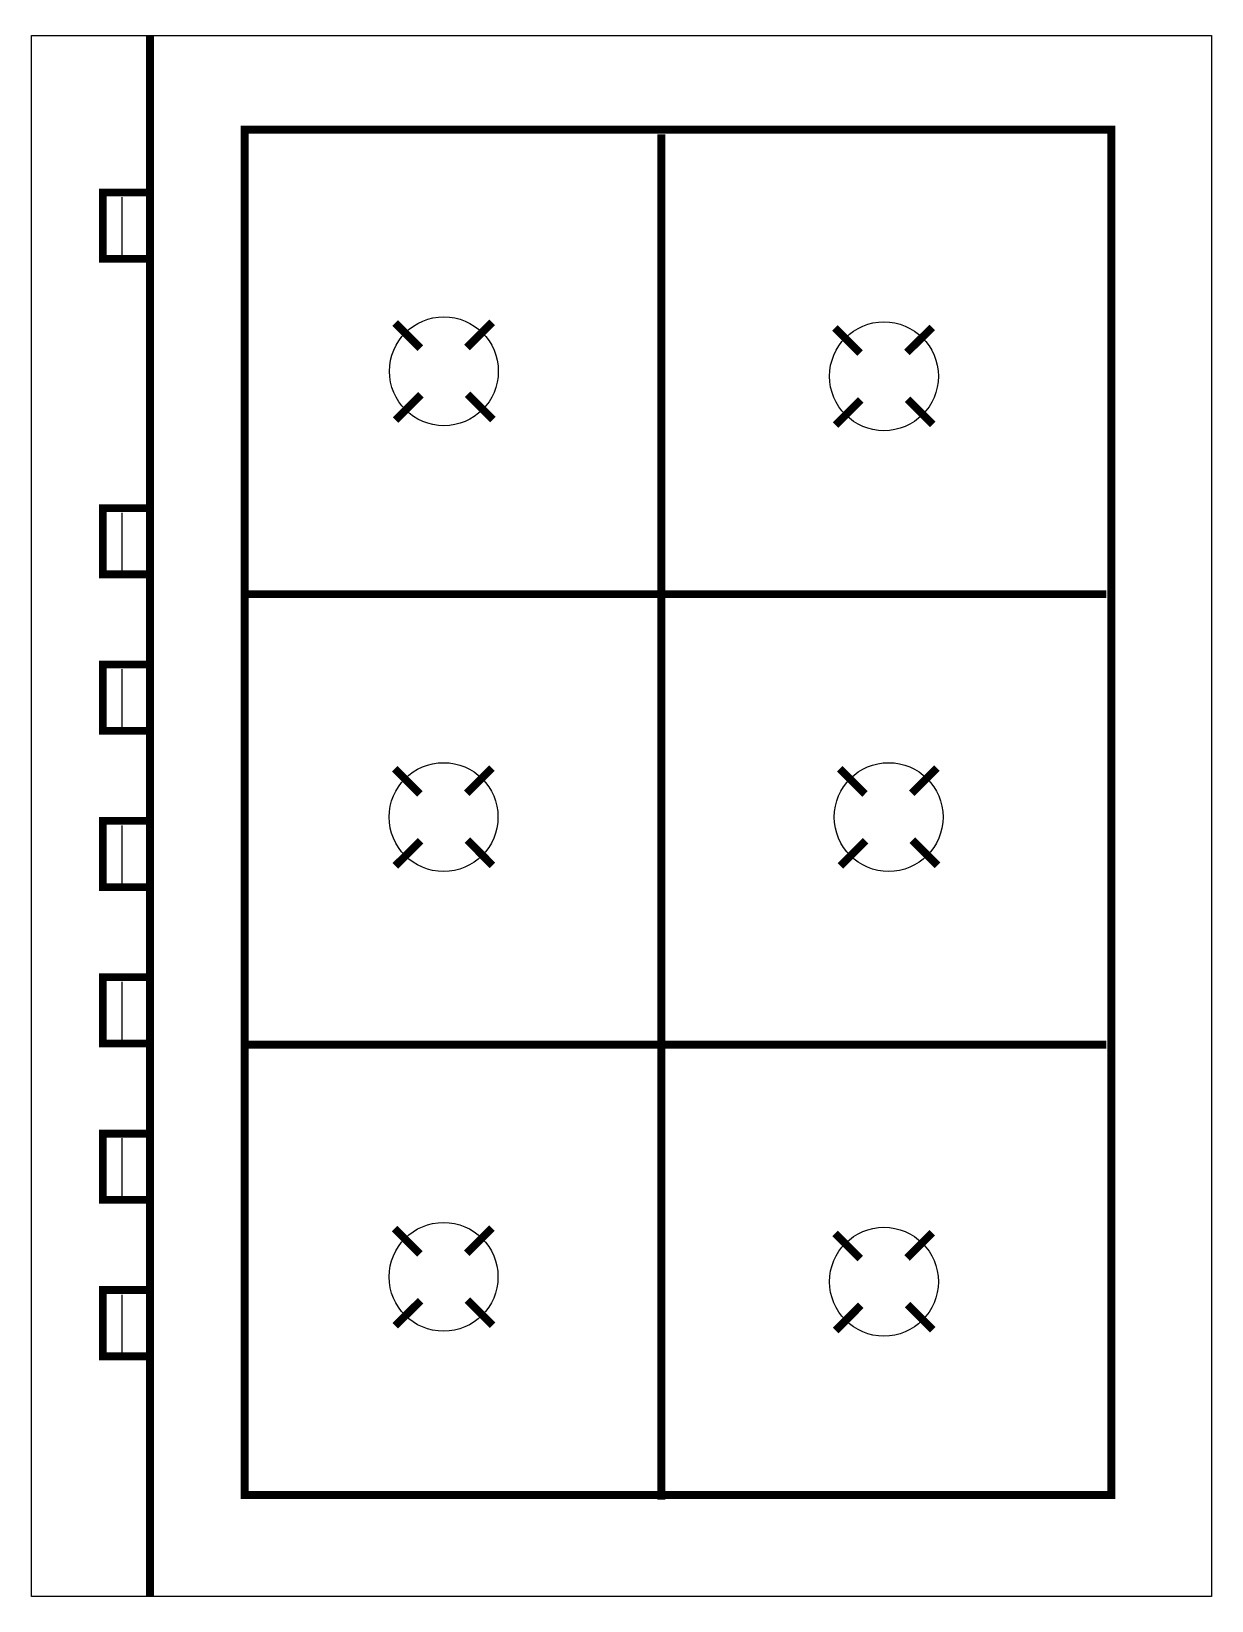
# Model space of a CAD drawing. Header units: metres. Extents: x -0.75 to 0, y -0.5 to 0.5.
import ezdxf

# ---------------------------------------------------------------- set-up
doc = ezdxf.new("R2010")
doc.units = ezdxf.units.M

msp = doc.modelspace()

# ---------------------------------------------------------------- linework, layer by layer
at = {"const_width": 0.005}
for points in [[(-0.6791, -0.4992), (-0.6791, 0.4992)], [(-0.352, 0.4358), (-0.352, -0.4372)], [(-0.6791, 0.3987), (-0.7093, 0.3987), (-0.7093, 0.3563), (-0.6791, 0.3563)], [(-0.5062, 0.2992), (-0.5223, 0.3153)], [(-0.4763, 0.2996), (-0.4602, 0.3157)], [(-0.2248, 0.296), (-0.2409, 0.3121)], [(-0.1949, 0.2964), (-0.1787, 0.3125)], [(-0.5058, 0.2693), (-0.522, 0.2532)], [(-0.4759, 0.2697), (-0.4598, 0.2535)], [(-0.2244, 0.2661), (-0.2405, 0.25)], [(-0.1945, 0.2665), (-0.1784, 0.2504)], [(-0.6791, 0.1969), (-0.7093, 0.1969), (-0.7093, 0.1545), (-0.6791, 0.1545)], [(-0.6185, 0.1418), (-0.0673, 0.1418)], [(-0.6791, 0.0969), (-0.7093, 0.0969), (-0.7093, 0.0545), (-0.6791, 0.0545)], [(-0.5064, 0.0141), (-0.5226, 0.0302)], [(-0.4765, 0.0145), (-0.4604, 0.0306)], [(-0.2217, 0.0141), (-0.2379, 0.0302)], [(-0.1918, 0.0145), (-0.1757, 0.0306)], [(-0.6791, -0.0031), (-0.7093, -0.0031), (-0.7093, -0.0455), (-0.6791, -0.0455)], [(-0.506, -0.0158), (-0.5222, -0.0319)], [(-0.4761, -0.0154), (-0.46, -0.0316)], [(-0.2213, -0.0158), (-0.2375, -0.0319)], [(-0.1915, -0.0154), (-0.1753, -0.0316)], [(-0.6791, -0.1031), (-0.7093, -0.1031), (-0.7093, -0.1455), (-0.6791, -0.1455)], [(-0.6185, -0.1462), (-0.0673, -0.1462)], [(-0.6791, -0.2031), (-0.7093, -0.2031), (-0.7093, -0.2455), (-0.6791, -0.2455)], [(-0.5064, -0.28), (-0.5226, -0.2638)], [(-0.4765, -0.2796), (-0.4604, -0.2635)], [(-0.2248, -0.283), (-0.2409, -0.2669)], [(-0.1949, -0.2826), (-0.1787, -0.2665)], [(-0.6791, -0.3031), (-0.7093, -0.3031), (-0.7093, -0.3455), (-0.6791, -0.3455)], [(-0.506, -0.3099), (-0.5222, -0.326)], [(-0.4761, -0.3095), (-0.46, -0.3256)], [(-0.2244, -0.3129), (-0.2405, -0.329)], [(-0.1945, -0.3125), (-0.1784, -0.3286)]]:
    msp.add_lwpolyline(points, dxfattribs=at)
msp.add_lwpolyline([(0, -0.4992), (-0.755, -0.4992), (-0.755, 0.4992), (0, 0.4992)], close=True)
msp.add_lwpolyline([(-0.6185, 0.4389), (-0.0642, 0.4389), (-0.0642, -0.4342), (-0.6185, -0.4342), (-0.6185, 0.4358)], close=True, dxfattribs=at)
for points in [[(-0.6972, 0.3957), (-0.6972, 0.3563)], [(-0.6972, 0.1939), (-0.6972, 0.1545)], [(-0.6972, 0.0939), (-0.6972, 0.0545)], [(-0.6972, -0.0061), (-0.6972, -0.0455)], [(-0.6972, -0.1061), (-0.6972, -0.1455)], [(-0.6972, -0.2061), (-0.6972, -0.2455)], [(-0.6972, -0.3061), (-0.6972, -0.3455)]]:
    msp.add_lwpolyline(points)
for centre in [(-0.4911, 0.2844), (-0.2096, 0.2812), (-0.4913, -0.0007), (-0.2066, -0.0007), (-0.4913, -0.2947), (-0.2096, -0.2978)]:
    msp.add_circle(centre, 0.0348)

doc.saveas('drawing.dxf')
